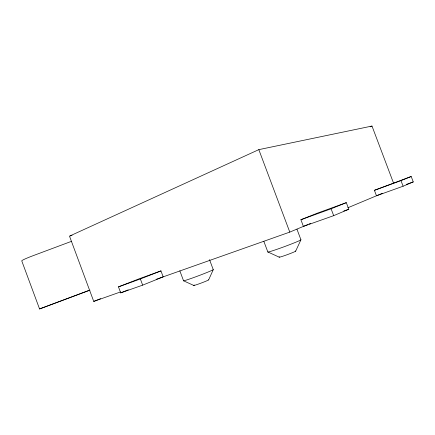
<?xml version="1.0" encoding="UTF-8"?>
<svg xmlns="http://www.w3.org/2000/svg" width="435" height="435" viewBox="0 0 435 435"><rect width="100%" height="100%" fill="white"/><g stroke="black" fill="none" stroke-linecap="round" stroke-linejoin="round"><path stroke-width="0.65" d="M208.621 279.912L213.242 269.705M295.708 251.071L300.933 239.777L296.942 229.158M393.675 183.461L371.99 126.047L258.825 149.64L69.497 236.123L93.737 301.406L120.451 291.967M370.12 126.846L371.99 126.047M333.683 215.662L348.794 209.251L346.309 202.656L316.832 213.357L300.9 219.735L303.402 226.396L333.683 215.662L331.095 208.789L346.309 202.656M403.098 186.224L413.25 181.917L411.2 176.496L374.404 190.318L376.465 195.783L403.098 186.224L400.978 180.612L411.2 176.496M156.143 279.346L289.786 232.1L307.665 224.607M308.883 224.096L310.71 223.329M347.853 207.772L382.441 193.281M142.669 285.142L163.174 276.861L160.955 270.902L139.276 278.748L118.478 286.866L120.712 292.875L142.669 285.142L140.369 278.96L160.955 270.902M71.269 241.42L33.761 255.437A17.019 1.126 -19.6 0 0 21.75 260.864L39.558 308.953L88.87 290.449M120.712 292.875L128.249 289.846M93.737 301.406L100.594 298.676M89.974 290.145L39.558 308.953M374.404 190.318L400.978 180.612M300.9 219.735L331.095 208.789M118.478 286.866L140.369 278.96M406.268 184.429L413.25 181.917M343.764 211.04L348.794 209.251M70.144 235.944L72.085 235.395M193.798 285.458L183.554 280.803L179.829 270.815M263.871 241.398L267.829 251.952L279.145 257.134M258.825 149.64L289.786 232.1M209.507 259.619L213.215 269.548A15.948 0.598 -20.6 0 1 198.181 275.899A15.948 0.598 -20.6 0 1 183.706 280.58M208.621 279.803A7.971 0.386 -20.6 0 1 200.16 283.441A7.971 0.386 -20.6 0 1 194.385 285.023M295.425 251.049A8.825 0.468 -20.2 0 1 287.328 254.649A8.825 0.468 -20.2 0 1 279.477 256.884M300.933 239.777A17.65 0.718 -20.3 0 1 284.099 246.754A17.65 0.718 -20.3 0 1 267.829 251.952"/></g></svg>
